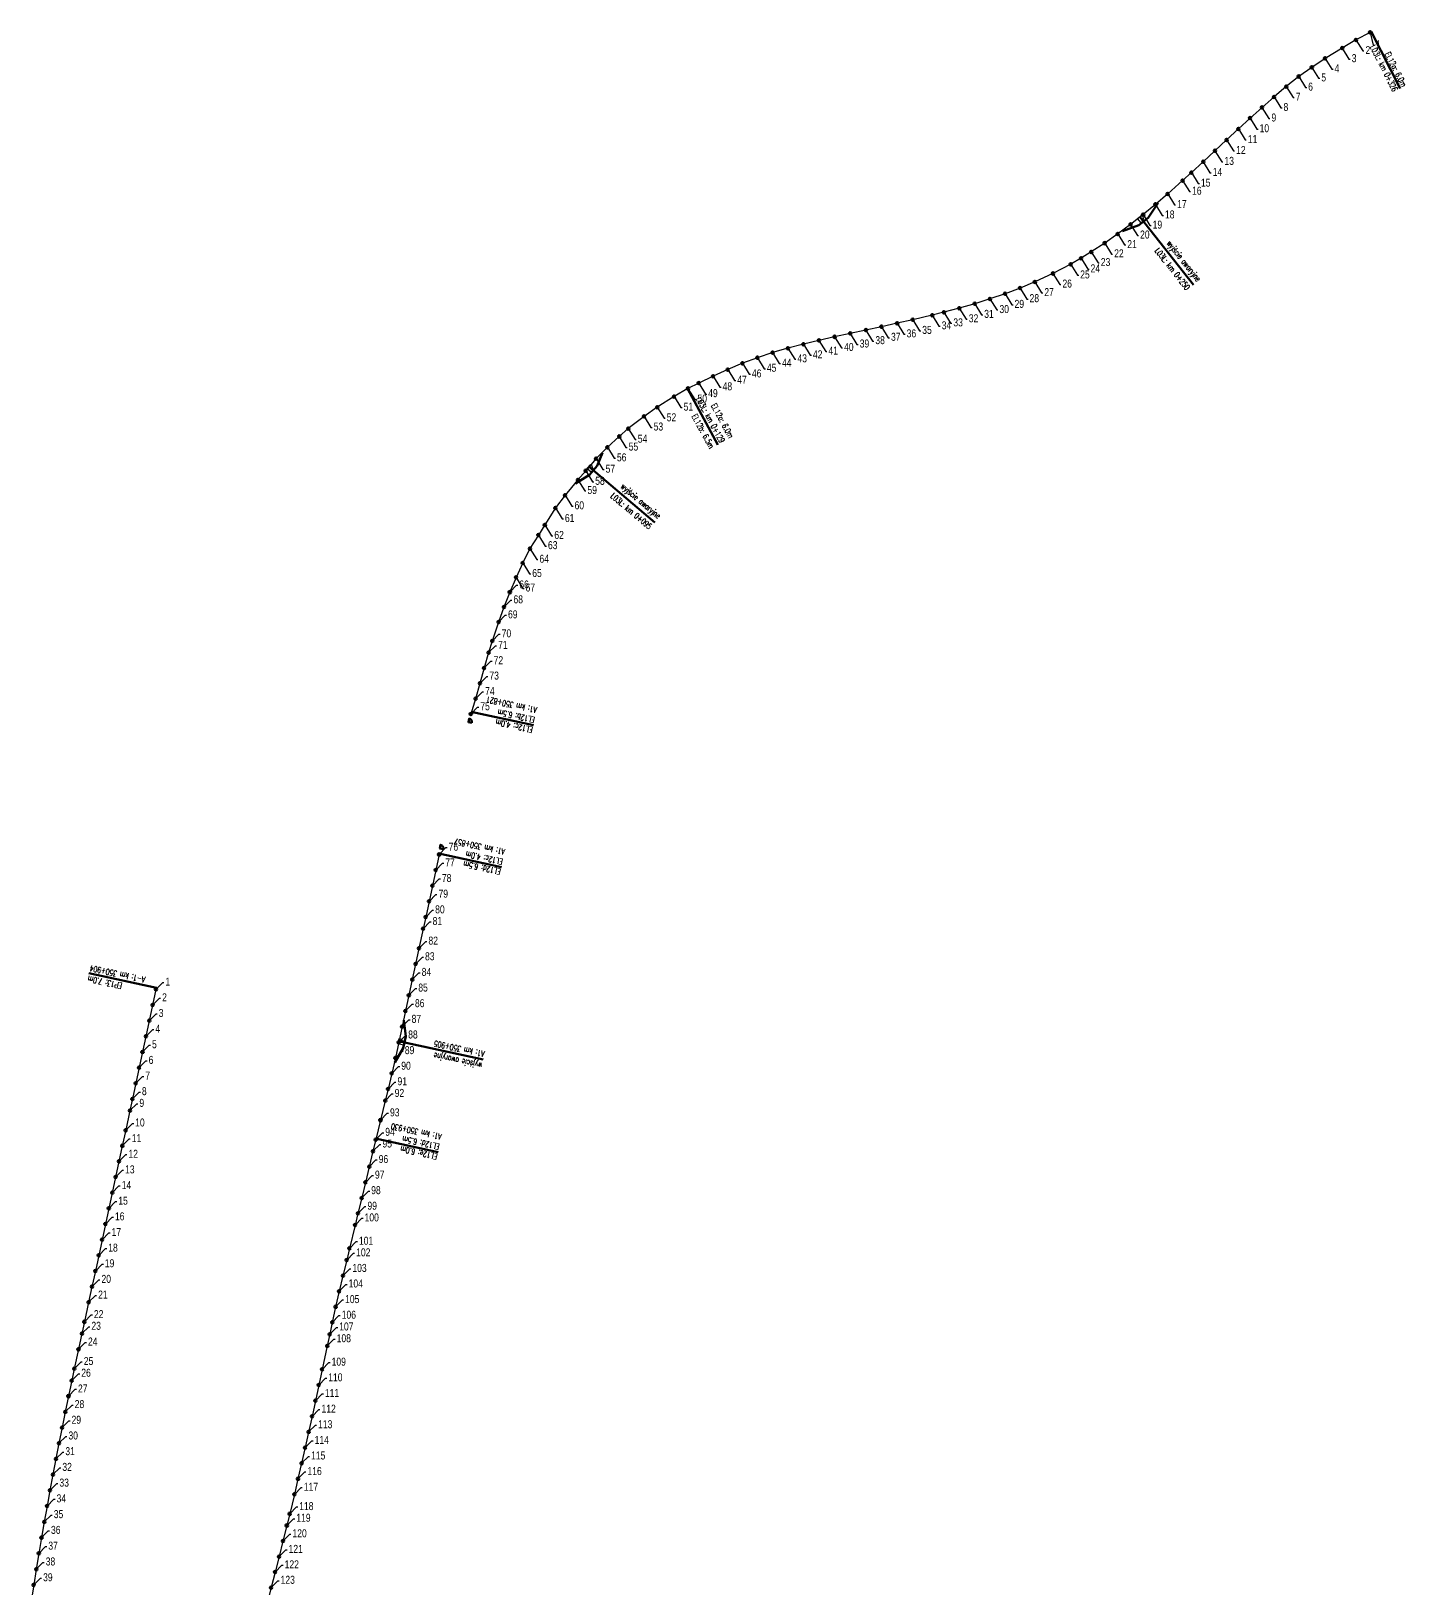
# Model space of a CAD drawing. Header units: metres. Extents: x 7402779 to 7405920, y 5696902 to 5712005.
# Drawn here: x 7404877.7 to 7405221.1, y 5697642.5 to 5698031.8 of the extents above; entities that cross this region are included whole.
import ezdxf

# ---------------------------------------------------------------- set-up
doc = ezdxf.new("R2010")
doc.units = ezdxf.units.M
for name, color, linetype in [('Drzwi ewakuacyjne', 100, 'Continuous'), ('Drzwi ewakuacyjne_opis', 7, 'Continuous'), ('Ekran_akustyczny', 100, 'Continuous'), ('Ekran_akustyczny_4m_opis', 7, 'Continuous'), ('Ekran_akustyczny_6.5m_opis', 7, 'Continuous'), ('Ekran_akustyczny_6m_opis', 7, 'Continuous'), ('Ekran_akustyczny_7m_opis', 7, 'Continuous'), ('Ekran_akustyczny_pale', 100, 'Continuous'), ('Ekran_akustyczny_pale_opis', 1, 'Continuous')]:
    doc.layers.add(name, color=color, linetype=linetype)
doc.styles.add('CDMSTYLE', font='CDMSIMPL', dxfattribs={"width": 0.8, "bigfont": 'CDMBIGPL'})
doc.styles.add('simplex 0.60', font='simplex.shx', dxfattribs={"width": 0.6})
doc.dimstyles.new('CDM-ME200MM', dxfattribs={"dimscale": 0.2, "dimtxt": 2.5, "dimasz": 1.5, "dimexe": 1.5, "dimexo": 5, "dimgap": 0.5, "dimtad": 1, "dimdec": 0, "dimlfac": 1000, "dimrnd": 1, "dimzin": 9, "dimtxsty": 'CDMSTYLE', "dimblk": 'OBLIQUE', "dimcen": 2.5, "dimdle": 1.5, "dimclrd": 9, "dimclre": 9, "dimadec": 1, "dimazin": 2, "dimtfac": 1, "dimtdec": 0, "dimtix": 1, "dimtmove": 2, "dimatfit": 3, "dimldrblk": 'NONE', "dimfxl": 1, "dimtvp": 1, "dimtolj": 1, "dimtzin": 0, "dimlwd": 25, "dimlwe": 25, "dimarcsym": 0})

# ---------------------------------------------------------------- blocks, each defined once
blk = doc.blocks.new('Wyjście awaryjne')
at = {"layer": 'Drzwi ewakuacyjne'}
blk.add_lwpolyline([(0, 0), (-1.4, 0, 0.414214), (0, -1.4)], format="xyb", close=True, dxfattribs=at)
blk = doc.blocks.new('_None')
blk = doc.blocks.new('_OBLIQUE')
at = {"color": 0, "linetype": 'ByBlock'}
blk.add_line((-0.5, -0.5), (0.5, 0.5), dxfattribs=at)

msp = doc.modelspace()

# ---------------------------------------------------------------- linework, layer by layer
at = {"layer": 'Drzwi ewakuacyjne', "lineweight": 100}
for points in [[(7404987.89, 5697858.92, 0.414214), (7404987.17, 5697859.97), (7404987, 5697859.09), (7404987.89, 5697858.92)], [(7404980.78, 5697827.38, 0.414214), (7404980.07, 5697828.44), (7404979.9, 5697827.55), (7404980.78, 5697827.38)]]:
    msp.add_lwpolyline(points, format="xyb", dxfattribs=at)
at = {"layer": 'Drzwi ewakuacyjne_opis', "lineweight": 100}
for p, q in [((7405168.28, 5697968.44), (7405154.85, 5697985.43)), ((7405033.65, 5697909.04), (7405017.11, 5697923.01)), ((7404990.72, 5697774.8), (7404969.55, 5697779.36)), ((7404990.72, 5697774.8), (7404969.55, 5697779.36))]:
    msp.add_line(p, q, dxfattribs=at)
for points in [[(7405159.43, 5697988.94), (7405156.96, 5697985.18), (7405154.6, 5697983.32), (7405150.54, 5697981.86)], [(7405013.79, 5697918.77), (7405017.28, 5697920.89), (7405019.22, 5697923.18), (7405020.53, 5697926.44)], [(7404968.61, 5697774.06), (7404970.7, 5697777.58), (7404971.33, 5697780.51), (7404970.88, 5697784.61)], [(7404968.61, 5697774.06), (7404970.7, 5697777.58), (7404971.33, 5697780.51), (7404970.88, 5697784.61)]]:
    msp.add_lwpolyline(points, dxfattribs=at)
at = {"layer": 'Ekran_akustyczny', "linetype": 'Continuous', "lineweight": -3}
for points in [[(7405212.43, 5698031.52), (7405208.91, 5698029.63), (7405205.47, 5698027.59), (7405201.18, 5698025.02), (7405197.87, 5698022.77), (7405194.59, 5698020.48), (7405191.48, 5698017.97), (7405188.42, 5698015.39), (7405185.42, 5698012.75), (7405182.44, 5698010.08), (7405179.5, 5698007.37), (7405176.57, 5698004.64), (7405173.65, 5698001.91), (7405170.72, 5697999.18), (7405167.78, 5697996.47), (7405165.56, 5697994.46), (7405161.83, 5697991.13), (7405158.79, 5697988.53), (7405155.7, 5697985.98), (7405152.56, 5697983.51), (7405149.36, 5697981.12), (7405146.08, 5697978.82), (7405142.74, 5697976.62), (7405140.18, 5697975.06), (7405137.59, 5697973.54), (7405133.15, 5697971.24), (7405128.62, 5697969.13), (7405124.93, 5697967.59), (7405121.18, 5697966.18), (7405117.4, 5697964.88), (7405113.59, 5697963.68), (7405109.74, 5697962.57), (7405105.88, 5697961.54), (7405102.97, 5697960.82), (7405098.1, 5697959.67), (7405094.2, 5697958.79), (7405090.29, 5697957.95), (7405086.38, 5697957.11), (7405082.46, 5697956.27), (7405078.56, 5697955.41), (7405074.66, 5697954.51), (7405070.77, 5697953.57), (7405066.9, 5697952.57), (7405063.05, 5697951.48), (7405059.26, 5697950.2), (7405055.52, 5697948.79), (7405051.85, 5697947.21), (7405048.2, 5697945.57), (7405044.59, 5697943.86), (7405041.91, 5697942.5), (7405038.45, 5697940.49), (7405034.22, 5697937.82), (7405030.95, 5697935.52), (7405026.99, 5697932.46), (7405024.72, 5697930.5), (7405021.77, 5697927.8), (7405018.94, 5697924.98), (7405016.34, 5697921.94), (7405014.4, 5697919.65), (7405011.18, 5697915.83), (7405008.77, 5697912.65), (7405006.12, 5697908.41), (7405004.53, 5697905.86), (7405002.41, 5697902.47), (7405000.6, 5697898.91), (7404998.93, 5697895.27), (7404997.37, 5697891.59), (7404995.91, 5697887.87), (7404994.55, 5697884.1), (7404992.96, 5697879.36), (7404992.07, 5697876.5), (7404990.95, 5697872.66), (7404989.89, 5697868.8), (7404988.82, 5697864.95), (7404987.62, 5697861.13)], [(7404979.7, 5697826.02), (7404978.86, 5697822.11), (7404978.01, 5697818.2), (7404977.17, 5697814.29), (7404976.33, 5697810.38), (7404975.7, 5697807.45), (7404974.65, 5697802.56), (7404973.8, 5697798.65), (7404972.96, 5697794.74), (7404972.12, 5697790.83), (7404971.28, 5697786.92), (7404970.43, 5697783.01), (7404969.59, 5697779.1), (7404968.75, 5697775.19), (7404967.85, 5697771.29), (7404966.92, 5697767.4), (7404966.21, 5697764.49), (7404965.04, 5697759.62), (7404963.86, 5697754.76), (7404963.16, 5697751.85), (7404962.22, 5697747.96), (7404961.28, 5697744.07), (7404960.34, 5697740.18), (7404959.4, 5697736.3), (7404958.69, 5697733.38), (7404957.28, 5697727.55), (7404956.58, 5697724.63), (7404955.64, 5697720.74), (7404954.7, 5697716.86), (7404953.82, 5697712.96), (7404952.97, 5697709.04), (7404952.34, 5697706.11), (7404951.71, 5697703.18), (7404950.45, 5697697.31), (7404949.6, 5697693.4), (7404948.76, 5697689.49), (7404947.92, 5697685.58), (7404947.07, 5697681.67), (7404946.2, 5697677.77), (7404945.31, 5697673.87), (7404944.41, 5697669.97), (7404943.5, 5697666.08), (7404942.34, 5697661.21), (7404941.62, 5697658.3), (7404940.66, 5697654.42), (7404939.69, 5697650.54), (7404938.7, 5697646.66), (7404937.69, 5697642.79), (7404936.67, 5697638.93)], [(7404908.91, 5697792.3), (7404908.07, 5697788.39), (7404907.23, 5697784.48), (7404906.39, 5697780.57), (7404905.54, 5697776.66), (7404904.7, 5697772.75), (7404903.86, 5697768.84), (7404903.02, 5697764.93), (7404902.39, 5697762), (7404901.33, 5697757.11), (7404900.49, 5697753.2), (7404899.65, 5697749.29), (7404898.81, 5697745.38), (7404897.96, 5697741.47), (7404897.12, 5697737.56), (7404896.28, 5697733.65), (7404895.44, 5697729.74), (7404894.6, 5697725.83), (7404893.75, 5697721.91), (7404892.91, 5697718), (7404892.07, 5697714.09), (7404891.02, 5697709.21), (7404890.39, 5697706.27), (7404889.54, 5697702.36), (7404888.49, 5697697.47), (7404887.86, 5697694.54), (7404887.04, 5697690.63), (7404886.22, 5697686.71), (7404885.43, 5697682.79), (7404884.65, 5697678.87), (7404883.88, 5697674.94), (7404883.13, 5697671.01), (7404882.4, 5697667.08), (7404881.68, 5697663.15), (7404880.98, 5697659.21), (7404880.29, 5697655.27), (7404879.62, 5697651.32), (7404878.96, 5697647.38), (7404878.33, 5697643.43), (7404877.7, 5697639.48)]]:
    msp.add_lwpolyline(points, dxfattribs=at)
at = {"layer": 'Ekran_akustyczny_4m_opis', "lineweight": 100}
msp.add_line((7405003.31, 5697858.31), (7404987.67, 5697861.68), dxfattribs=at)
at = {"layer": 'Ekran_akustyczny_6.5m_opis', "lineweight": 100}
msp.add_line((7404995.29, 5697822.87), (7404979.64, 5697826.24), dxfattribs=at)
at = {"layer": 'Ekran_akustyczny_6m_opis', "lineweight": 100}
for p, q in [((7405219.94, 5698017.49), (7405212.71, 5698031.77)), ((7405049.41, 5697928.44), (7405041.79, 5697942.51)), ((7404979.46, 5697751.65), (7404963.82, 5697755.02))]:
    msp.add_line(p, q, dxfattribs=at)
at = {"layer": 'Ekran_akustyczny_7m_opis', "lineweight": 100}
msp.add_line((7404892.12, 5697796.32), (7404909, 5697792.69), dxfattribs=at)
at = {"layer": 'Ekran_akustyczny_pale', "lineweight": 100}
for centre in [(7405212.44, 5698031.52), (7405205.47, 5698027.59), (7405208.91, 5698029.63), (7405201.18, 5698025.02), (7405194.59, 5698020.48), (7405197.87, 5698022.77), (7405191.48, 5698017.97), (7405185.41, 5698012.75), (7405188.42, 5698015.39), (7405182.44, 5698010.08), (7405176.57, 5698004.64), (7405179.5, 5698007.37), (7405173.65, 5698001.91), (7405167.78, 5697996.47), (7405170.72, 5697999.18), (7405165.56, 5697994.46), (7405158.79, 5697988.53), (7405161.83, 5697991.13), (7405155.7, 5697985.98), (7405149.36, 5697981.12), (7405152.56, 5697983.51), (7405146.08, 5697978.82), (7405137.59, 5697973.53), (7405140.18, 5697975.06), (7405142.74, 5697976.62), (7405128.62, 5697969.13), (7405133.15, 5697971.24), (7405121.18, 5697966.18), (7405124.93, 5697967.59), (7405105.88, 5697961.54), (7405109.74, 5697962.57), (7405113.59, 5697963.68), (7405117.4, 5697964.88), (7405090.29, 5697957.95), (7405094.2, 5697958.79), (7405098.1, 5697959.67), (7405102.97, 5697960.82), (7405070.77, 5697953.57), (7405074.66, 5697954.52), (7405078.56, 5697955.41), (7405082.47, 5697956.27), (7405086.38, 5697957.11), (7405059.26, 5697950.2), (7405063.05, 5697951.48), (7405066.9, 5697952.57), (7405051.85, 5697947.21), (7405055.52, 5697948.79), (7405041.91, 5697942.5), (7405044.59, 5697943.86), (7405048.2, 5697945.57), (7405034.22, 5697937.82), (7405038.45, 5697940.49), (7405030.95, 5697935.52), (7405024.72, 5697930.5), (7405026.99, 5697932.47), (7405021.77, 5697927.8), (7405018.94, 5697924.98), (7405014.4, 5697919.65), (7405016.34, 5697921.94), (7405011.18, 5697915.83), (7405008.77, 5697912.65), (7405006.12, 5697908.41), (7405004.53, 5697905.86), (7405000.6, 5697898.91), (7405002.41, 5697902.47), (7404998.93, 5697895.27), (7404997.37, 5697891.59), (7404995.91, 5697887.86), (7404994.55, 5697884.1), (7404992.07, 5697876.5), (7404992.96, 5697879.36), (7404990.95, 5697872.66), (7404989.89, 5697868.8), (7404988.82, 5697864.95), (7404987.62, 5697861.13), (7404979.7, 5697826.02), (7404978.86, 5697822.11), (7404978.01, 5697818.2), (7404977.17, 5697814.29), (7404976.33, 5697810.38), (7404975.7, 5697807.45), (7404974.65, 5697802.56), (7404973.8, 5697798.65), (7404972.96, 5697794.74), (7404908.91, 5697792.3), (7404972.12, 5697790.83), (7404908.07, 5697788.39), (7404971.28, 5697786.92), (7404907.23, 5697784.48), (7404970.44, 5697783.01), (7404906.39, 5697780.57), (7404969.59, 5697779.1), (7404905.54, 5697776.66), (7404968.75, 5697775.19), (7404904.7, 5697772.75), (7404967.85, 5697771.29), (7404903.86, 5697768.84), (7404966.92, 5697767.4), (7404903.02, 5697764.93), (7404966.21, 5697764.49), (7404902.39, 5697762), (7404965.04, 5697759.62), (7404901.33, 5697757.11), (7404900.49, 5697753.2), (7404963.16, 5697751.85), (7404963.86, 5697754.76), (7404899.65, 5697749.29), (7404962.22, 5697747.96), (7404898.81, 5697745.38), (7404961.28, 5697744.07), (7404897.97, 5697741.47), (7404960.34, 5697740.18), (7404897.12, 5697737.56), (7404959.4, 5697736.3), (7404896.28, 5697733.65), (7404958.69, 5697733.38), (7404895.44, 5697729.74), (7404957.28, 5697727.55), (7404894.6, 5697725.83), (7404956.58, 5697724.63), (7404893.75, 5697721.91), (7404955.64, 5697720.74), (7404892.91, 5697718), (7404954.7, 5697716.86), (7404892.07, 5697714.09), (7404953.81, 5697712.96), (7404891.02, 5697709.21), (7404952.97, 5697709.05), (7404890.39, 5697706.27), (7404952.34, 5697706.11), (7404889.54, 5697702.36), (7404951.71, 5697703.18), (7404888.49, 5697697.48), (7404950.45, 5697697.31), (7404887.86, 5697694.54), (7404949.6, 5697693.4), (7404887.04, 5697690.63), (7404948.76, 5697689.49), (7404886.22, 5697686.71), (7404947.92, 5697685.58), (7404885.43, 5697682.79), (7404947.07, 5697681.68), (7404884.65, 5697678.87), (7404946.2, 5697677.77), (7404883.88, 5697674.94), (7404945.31, 5697673.87), (7404883.13, 5697671.01), (7404944.41, 5697669.97), (7404882.4, 5697667.08), (7404943.5, 5697666.08), (7404881.68, 5697663.15), (7404880.98, 5697659.21), (7404941.62, 5697658.3), (7404942.34, 5697661.22), (7404880.29, 5697655.27), (7404940.66, 5697654.42), (7404879.62, 5697651.32), (7404939.69, 5697650.54), (7404878.97, 5697647.38), (7404938.7, 5697646.66), (7404878.32, 5697643.43), (7404937.69, 5697642.79)]:
    msp.add_circle(centre, 0.3, dxfattribs=at)

# ---------------------------------------------------------------- block references
at = {"layer": 'Drzwi ewakuacyjne', "color": 1, "lineweight": 100, "xscale": -1}
for p, rotation in [((7405154.3, 5697984.99), 38.23774361495807), ((7405016.65, 5697922.47), 49.7412896569563)]:
    msp.add_blockref('Wyjście awaryjne', p, dxfattribs=dict(at, rotation=rotation))
at = {"layer": 'Drzwi ewakuacyjne', "lineweight": 100, "xscale": -1, "rotation": 77.79934662522565}
msp.add_blockref('Wyjście awaryjne', (7404969.4, 5697778.68), dxfattribs=at)
msp.add_blockref('Wyjście awaryjne', (7404969.4, 5697778.68), dxfattribs=at)

# ---------------------------------------------------------------- texts
at = {"layer": 'Drzwi ewakuacyjne_opis', "lineweight": 100, "char_height": 1.5, "style": 'simplex 0.60'}
for s, insert, attachment_point, rotation in [('wyjście awaryjne', (7405168.72, 5697968.79), 9, 308.3337), ('L03L: km 0+250', (7405166.38, 5697966.94), 9, 308.3337), ('L03L: km 0+095', (7405032.09, 5697907.19), 9, 319.8373), ('wyjście awaryjne', (7405034.02, 5697909.47), 9, 319.8373), ('A1: km 350+905', (7404991.15, 5697776.82), 7, 167.8466), ('A1: km 350+905', (7404991.15, 5697776.82), 7, 167.8466), ('wyjście awaryjne', (7404990.63, 5697774.39), 7, 167.8466), ('wyjście awaryjne', (7404990.63, 5697774.39), 7, 167.8466)]:
    msp.add_mtext(s, dxfattribs=dict(at, insert=insert, attachment_point=attachment_point, rotation=rotation))
at = {"layer": 'Ekran_akustyczny_4m_opis', "lineweight": 100, "char_height": 1.5, "attachment_point": 7, "rotation": 167.8466, "style": 'simplex 0.60'}
for s, insert in [('EL12c: 4.0m', (7405003.19, 5697857.87)), ('A1: km 350+857', (7404996.25, 5697827.36)), ('EL12c: 4.0m', (7404995.72, 5697824.89))]:
    msp.add_mtext(s, dxfattribs=dict(at, insert=insert))
at = {"layer": 'Ekran_akustyczny_6.5m_opis', "lineweight": 100, "char_height": 1.5, "style": 'simplex 0.60'}
for s, insert, attachment_point, rotation in [('EL12b: 6.5m', (7405047.28, 5697927.29), 9, 298.4416), ('A1: km 350+821', (7405004.24, 5697862.8), 7, 167.8466), ('EL12b: 6.5m', (7405003.73, 5697860.33), 7, 167.8466), ('EL12d: 6.5m', (7404995.19, 5697822.42), 7, 167.8466), ('A1: km 350+930', (7404980.43, 5697756.14), 7, 167.8466), ('EL12d: 6.5m', (7404979.9, 5697753.67), 7, 167.8466)]:
    msp.add_mtext(s, dxfattribs=dict(at, insert=insert, attachment_point=attachment_point, rotation=rotation))
at = {"layer": 'Ekran_akustyczny_6m_opis', "lineweight": 100, "char_height": 1.5, "style": 'simplex 0.60'}
for s, insert, attachment_point, rotation in [('L03L: km 0+326', (7405218.1, 5698016.56), 9, 296.862), ('EL12a: 6.0m', (7405220.35, 5698017.7), 9, 296.862), ('L03L: km 0+129', (7405049.91, 5697928.73), 9, 298.4416), ('EL12a: 6.0m', (7405052.13, 5697929.92), 9, 298.4416), ('EL12e: 6.0m', (7404979.37, 5697751.2), 7, 167.8466)]:
    msp.add_mtext(s, dxfattribs=dict(at, insert=insert, attachment_point=attachment_point, rotation=rotation))
at = {"layer": 'Ekran_akustyczny_7m_opis', "lineweight": 100, "char_height": 1.5, "attachment_point": 9, "rotation": 167.8466, "style": 'simplex 0.60'}
for s, insert in [('A-1: km 350+904', (7404892.56, 5697798.36)), ('EP13: 7.0m', (7404891.99, 5697795.71))]:
    msp.add_mtext(s, dxfattribs=dict(at, insert=insert))
at = {"layer": 'Ekran_akustyczny_pale_opis', "color": 1, "lineweight": 100, "char_height": 2, "attachment_point": 4, "style": 'CDMSTYLE'}
for s, insert in [('2', (7405211.28, 5698027.1)), ('1', (7405213.92, 5698028.52)), ('3', (7405207.84, 5698025.05)), ('5', (7405200.24, 5698020.24)), ('4', (7405203.55, 5698022.49)), ('7', (7405193.85, 5698015.43)), ('6', (7405196.96, 5698017.94)), ('8', (7405190.79, 5698012.85)), ('10', (7405184.81, 5698007.54)), ('9', (7405187.78, 5698010.22)), ('11', (7405181.87, 5698004.83)), ('13', (7405176.02, 5697999.38)), ('12', (7405178.94, 5698002.11)), ('14', (7405173.09, 5697996.65)), ('16', (7405167.93, 5697991.92)), ('15', (7405170.15, 5697993.94)), ('17', (7405164.2, 5697988.6)), ('18', (7405161.16, 5697985.99)), ('20', (7405154.93, 5697980.97)), ('19', (7405158.07, 5697983.45)), ('22', (7405148.45, 5697976.28)), ('21', (7405151.73, 5697978.58)), ('24', (7405142.55, 5697972.52)), ('23', (7405145.11, 5697974.09)), ('26', (7405135.52, 5697968.71)), ('25', (7405139.96, 5697971)), ('28', (7405127.3, 5697965.06)), ('27', (7405130.99, 5697966.59)), ('31', (7405115.96, 5697961.14)), ('30', (7405119.77, 5697962.34)), ('29', (7405123.55, 5697963.64)), ('35', (7405100.47, 5697957.13)), ('34', (7405105.34, 5697958.28)), ('33', (7405108.25, 5697959.01)), ('32', (7405112.11, 5697960.03)), ('40', (7405080.93, 5697952.87)), ('39', (7405084.84, 5697953.73)), ('38', (7405088.75, 5697954.57)), ('37', (7405092.66, 5697955.41)), ('36', (7405096.57, 5697956.26)), ('44', (7405065.42, 5697948.94)), ('43', (7405069.27, 5697950.03)), ('42', (7405073.14, 5697951.04)), ('41', (7405077.03, 5697951.98)), ('46', (7405057.89, 5697946.25)), ('45', (7405061.63, 5697947.67)), ('49', (7405046.96, 5697941.32)), ('48', (7405050.57, 5697943.03)), ('47', (7405054.22, 5697944.68)), ('51', (7405040.82, 5697937.95)), ('50', (7405044.28, 5697939.96)), ('52', (7405036.59, 5697935.28)), ('54', (7405029.36, 5697929.93)), ('53', (7405033.32, 5697932.98)), ('55', (7405027.09, 5697927.97)), ('57', (7405021.31, 5697922.44)), ('56', (7405024.14, 5697925.27)), ('58', (7405018.71, 5697919.41)), ('59', (7405016.77, 5697917.11)), ('61', (7405011.14, 5697910.11)), ('60', (7405013.55, 5697913.29)), ('63', (7405006.9, 5697903.33)), ('62', (7405008.49, 5697905.87)), ('64', (7405004.78, 5697899.93)), ('65', (7405002.97, 5697896.37)), ('66', (7404999.74, 5697893.51)), ('67', (7405001.3, 5697892.74)), ('68', (7404998.28, 5697889.79)), ('69', (7404996.92, 5697886.03)), ('70', (7404995.33, 5697881.29)), ('71', (7404994.44, 5697878.42)), ('72', (7404993.32, 5697874.58)), ('73', (7404992.26, 5697870.73)), ('74', (7404991.19, 5697866.87)), ('75', (7404989.99, 5697863.06)), ('76', (7404982.07, 5697827.95)), ('77', (7404981.23, 5697824.04)), ('78', (7404980.38, 5697820.13)), ('79', (7404979.54, 5697816.21)), ('81', (7404978.07, 5697809.37)), ('80', (7404978.7, 5697812.3)), ('82', (7404977.02, 5697804.48)), ('83', (7404976.17, 5697800.57)), ('1', (7404911.28, 5697794.23)), ('84', (7404975.33, 5697796.66)), ('2', (7404910.44, 5697790.32)), ('85', (7404974.49, 5697792.75)), ('3', (7404909.6, 5697786.4)), ('86', (7404973.65, 5697788.84)), ('4', (7404908.76, 5697782.49)), ('87', (7404972.81, 5697784.93)), ('5', (7404907.91, 5697778.58)), ('88', (7404971.96, 5697781.02)), ('6', (7404907.07, 5697774.67)), ('89', (7404971.12, 5697777.11)), ('7', (7404906.23, 5697770.76)), ('90', (7404970.23, 5697773.21)), ('8', (7404905.39, 5697766.85)), ('92', (7404968.58, 5697766.41)), ('91', (7404969.29, 5697769.33)), ('9', (7404904.76, 5697763.92)), ('10', (7404903.7, 5697759.03)), ('93', (7404967.41, 5697761.55)), ('11', (7404902.86, 5697755.12)), ('94', (7404966.23, 5697756.69)), ('12', (7404902.02, 5697751.21)), ('95', (7404965.53, 5697753.77)), ('13', (7404901.18, 5697747.3)), ('96', (7404964.59, 5697749.88)), ('14', (7404900.34, 5697743.39)), ('97', (7404963.65, 5697746)), ('15', (7404899.49, 5697739.48)), ('98', (7404962.71, 5697742.11)), ('16', (7404898.65, 5697735.57)), ('100', (7404961.06, 5697735.3)), ('99', (7404961.77, 5697738.22)), ('17', (7404897.81, 5697731.66)), ('18', (7404896.97, 5697727.75)), ('101', (7404959.65, 5697729.47)), ('19', (7404896.12, 5697723.84)), ('102', (7404958.95, 5697726.56)), ('20', (7404895.28, 5697719.93)), ('103', (7404958.01, 5697722.67)), ('21', (7404894.44, 5697716.02)), ('104', (7404957.07, 5697718.78)), ('105', (7404956.18, 5697714.88)), ('23', (7404892.76, 5697708.2)), ('22', (7404893.39, 5697711.13)), ('107', (7404954.71, 5697708.04)), ('106', (7404955.34, 5697710.97)), ('24', (7404891.91, 5697704.29)), ('108', (7404954.08, 5697705.1)), ('26', (7404890.23, 5697696.47)), ('25', (7404890.86, 5697699.4)), ('109', (7404952.82, 5697699.24)), ('27', (7404889.41, 5697692.55)), ('110', (7404951.97, 5697695.33)), ('28', (7404888.59, 5697688.64)), ('111', (7404951.13, 5697691.42)), ('29', (7404887.8, 5697684.72)), ('112', (7404950.29, 5697687.51)), ('30', (7404887.02, 5697680.79)), ('113', (7404949.44, 5697683.6)), ('31', (7404886.25, 5697676.87)), ('114', (7404948.57, 5697679.7)), ('32', (7404885.5, 5697672.94)), ('115', (7404947.68, 5697675.79)), ('33', (7404884.77, 5697669.01)), ('116', (7404946.78, 5697671.9)), ('34', (7404884.05, 5697665.07)), ('117', (7404945.87, 5697668)), ('35', (7404883.35, 5697661.13)), ('118', (7404944.71, 5697663.14)), ('36', (7404882.66, 5697657.19)), ('119', (7404943.99, 5697660.23)), ('37', (7404881.99, 5697653.25)), ('120', (7404943.03, 5697656.34)), ('38', (7404881.34, 5697649.3)), ('121', (7404942.06, 5697652.46)), ('39', (7404880.69, 5697645.35)), ('122', (7404941.07, 5697648.59)), ('123', (7404940.06, 5697644.72))]:
    msp.add_mtext(s, dxfattribs=dict(at, insert=insert))

# ---------------------------------------------------------------- leaders
at = {"layer": 'Ekran_akustyczny_pale_opis', "color": 1, "lineweight": 100, "annotation_type": 0, "has_hookline": 1, "hookline_direction": 0}
for points, text_width in [([(7405208.91, 5698029.63), (7405210.6, 5698026.89), (7405210.9, 5698026.89)], 1.07), ([(7405212.44, 5698031.52), (7405213.24, 5698028.31), (7405213.54, 5698028.31)], 0.381), ([(7405201.18, 5698025.02), (7405202.87, 5698022.28), (7405203.17, 5698022.28)], 1.14), ([(7405205.47, 5698027.59), (7405207.16, 5698024.84), (7405207.46, 5698024.84)], 1.07), ([(7405194.59, 5698020.48), (7405196.28, 5698017.73), (7405196.58, 5698017.73)], 0.99), ([(7405197.87, 5698022.77), (7405199.56, 5698020.03), (7405199.86, 5698020.03)], 1.07), ([(7405191.48, 5698017.97), (7405193.17, 5698015.22), (7405193.47, 5698015.22)], 1.07), ([(7405185.41, 5698012.75), (7405187.11, 5698010.01), (7405187.41, 5698010.01)], 0.99), ([(7405188.42, 5698015.39), (7405190.12, 5698012.64), (7405190.42, 5698012.64)], 1.07), ([(7405182.44, 5698010.08), (7405184.13, 5698007.33), (7405184.43, 5698007.33)], 2.29), ([(7405176.57, 5698004.64), (7405178.26, 5698001.9), (7405178.56, 5698001.9)], 2.29), ([(7405179.5, 5698007.37), (7405181.19, 5698004.62), (7405181.49, 5698004.62)], 1.6), ([(7405173.65, 5698001.91), (7405175.34, 5697999.16), (7405175.64, 5697999.16)], 2.29), ([(7405170.72, 5697999.18), (7405172.41, 5697996.44), (7405172.71, 5697996.44)], 2.36), ([(7405165.56, 5697994.46), (7405167.25, 5697991.71), (7405167.55, 5697991.71)], 2.21), ([(7405167.78, 5697996.47), (7405169.47, 5697993.72), (7405169.77, 5697993.72)], 2.29), ([(7405161.83, 5697991.13), (7405163.52, 5697988.38), (7405163.82, 5697988.38)], 2.29), ([(7405155.7, 5697985.98), (7405157.4, 5697983.23), (7405157.7, 5697983.23)], 2.21), ([(7405158.79, 5697988.53), (7405160.48, 5697985.78), (7405160.78, 5697985.78)], 2.29), ([(7405149.36, 5697981.12), (7405151.05, 5697978.37), (7405151.35, 5697978.37)], 1.9), ([(7405152.56, 5697983.51), (7405154.25, 5697980.76), (7405154.55, 5697980.76)], 2.59), ([(7405146.08, 5697978.82), (7405147.77, 5697976.07), (7405148.07, 5697976.07)], 2.59), ([(7405137.59, 5697973.53), (7405139.28, 5697970.79), (7405139.58, 5697970.79)], 2.59), ([(7405140.18, 5697975.06), (7405141.87, 5697972.31), (7405142.17, 5697972.31)], 2.67), ([(7405142.74, 5697976.62), (7405144.43, 5697973.88), (7405144.73, 5697973.88)], 2.59), ([(7405133.15, 5697971.24), (7405134.84, 5697968.5), (7405135.14, 5697968.5)], 2.51), ([(7405121.18, 5697966.18), (7405122.88, 5697963.43), (7405123.18, 5697963.43)], 2.51), ([(7405124.93, 5697967.59), (7405126.62, 5697964.84), (7405126.92, 5697964.84)], 2.59), ([(7405128.62, 5697969.13), (7405130.31, 5697966.38), (7405130.61, 5697966.38)], 2.59), ([(7405105.88, 5697961.54), (7405107.57, 5697958.79), (7405107.87, 5697958.79)], 2.59), ([(7405109.74, 5697962.57), (7405111.43, 5697959.82), (7405111.73, 5697959.82)], 2.59), ([(7405113.59, 5697963.68), (7405115.28, 5697960.93), (7405115.58, 5697960.93)], 1.9), ([(7405117.4, 5697964.88), (7405119.09, 5697962.13), (7405119.39, 5697962.13)], 2.59), ([(7405090.29, 5697957.95), (7405091.98, 5697955.2), (7405092.28, 5697955.2)], 2.59), ([(7405094.2, 5697958.79), (7405095.89, 5697956.05), (7405096.19, 5697956.05)], 2.51), ([(7405098.1, 5697959.67), (7405099.79, 5697956.92), (7405100.09, 5697956.92)], 2.59), ([(7405102.97, 5697960.82), (7405104.66, 5697958.07), (7405104.96, 5697958.07)], 2.67), ([(7405074.66, 5697954.52), (7405076.35, 5697951.77), (7405076.65, 5697951.77)], 1.9), ([(7405078.56, 5697955.41), (7405080.25, 5697952.66), (7405080.55, 5697952.66)], 2.59), ([(7405082.47, 5697956.27), (7405084.16, 5697953.52), (7405084.46, 5697953.52)], 2.51), ([(7405086.38, 5697957.11), (7405088.07, 5697954.36), (7405088.37, 5697954.36)], 2.59), ([(7405059.26, 5697950.2), (7405060.95, 5697947.45), (7405061.25, 5697947.45)], 2.59), ([(7405063.05, 5697951.48), (7405064.74, 5697948.73), (7405065.04, 5697948.73)], 2.67), ([(7405066.9, 5697952.57), (7405068.59, 5697949.82), (7405068.89, 5697949.82)], 2.59), ([(7405070.77, 5697953.57), (7405072.46, 5697950.82), (7405072.76, 5697950.82)], 2.59), ([(7405051.85, 5697947.21), (7405053.54, 5697944.47), (7405053.84, 5697944.47)], 2.59), ([(7405055.52, 5697948.79), (7405057.21, 5697946.04), (7405057.51, 5697946.04)], 2.51), ([(7405041.91, 5697942.5), (7405043.6, 5697939.75), (7405043.9, 5697939.75)], 2.59), ([(7405044.59, 5697943.86), (7405046.28, 5697941.11), (7405046.58, 5697941.11)], 2.51), ([(7405048.2, 5697945.57), (7405049.89, 5697942.82), (7405050.19, 5697942.82)], 2.59), ([(7405038.45, 5697940.49), (7405040.14, 5697937.74), (7405040.44, 5697937.74)], 1.9), ([(7405030.95, 5697935.52), (7405032.64, 5697932.77), (7405032.94, 5697932.77)], 2.59), ([(7405034.22, 5697937.82), (7405035.92, 5697935.07), (7405036.22, 5697935.07)], 2.59), ([(7405024.72, 5697930.5), (7405026.41, 5697927.76), (7405026.71, 5697927.76)], 2.59), ([(7405026.99, 5697932.47), (7405028.69, 5697929.72), (7405028.99, 5697929.72)], 2.67), ([(7405021.77, 5697927.8), (7405023.47, 5697925.05), (7405023.77, 5697925.05)], 2.51), ([(7405018.94, 5697924.98), (7405020.64, 5697922.23), (7405020.94, 5697922.23)], 2.59), ([(7405014.4, 5697919.65), (7405016.09, 5697916.9), (7405016.39, 5697916.9)], 2.51), ([(7405016.34, 5697921.94), (7405018.03, 5697919.19), (7405018.33, 5697919.19)], 2.59), ([(7405011.18, 5697915.83), (7405012.87, 5697913.08), (7405013.17, 5697913.08)], 2.59), ([(7405008.77, 5697912.65), (7405010.46, 5697909.9), (7405010.76, 5697909.9)], 1.9), ([(7405006.12, 5697908.41), (7405007.81, 5697905.66), (7405008.11, 5697905.66)], 2.59), ([(7405004.53, 5697905.86), (7405006.22, 5697903.11), (7405006.52, 5697903.11)], 2.59), ([(7405002.41, 5697902.47), (7405004.11, 5697899.72), (7405004.41, 5697899.72)], 2.67), ([(7404998.93, 5697895.27), (7405000.62, 5697892.52), (7405000.92, 5697892.52)], 2.59), ([(7405000.6, 5697898.91), (7405002.29, 5697896.16), (7405002.59, 5697896.16)], 2.59), ([(7404997.37, 5697891.59), (7404999.06, 5697893.3), (7404999.36, 5697893.3)], 2.51), ([(7404995.91, 5697887.86), (7404997.6, 5697889.58), (7404997.9, 5697889.58)], 2.59), ([(7404994.55, 5697884.1), (7404996.24, 5697885.82), (7404996.54, 5697885.82)], 2.51), ([(7404992.96, 5697879.36), (7404994.65, 5697881.08), (7404994.95, 5697881.08)], 2.59), ([(7404992.07, 5697876.5), (7404993.77, 5697878.21), (7404994.07, 5697878.21)], 1.9), ([(7404990.95, 5697872.66), (7404992.64, 5697874.37), (7404992.94, 5697874.37)], 2.59), ([(7404989.89, 5697868.8), (7404991.58, 5697870.51), (7404991.88, 5697870.51)], 2.59), ([(7404988.82, 5697864.95), (7404990.52, 5697866.66), (7404990.82, 5697866.66)], 2.67), ([(7404987.62, 5697861.13), (7404989.31, 5697862.84), (7404989.61, 5697862.84)], 2.59), ([(7404979.7, 5697826.02), (7404981.39, 5697827.73), (7404981.69, 5697827.73)], 2.51), ([(7404978.86, 5697822.11), (7404980.55, 5697823.82), (7404980.85, 5697823.82)], 2.59), ([(7404978.01, 5697818.2), (7404979.71, 5697819.91), (7404980.01, 5697819.91)], 2.59), ([(7404977.17, 5697814.29), (7404978.86, 5697816), (7404979.16, 5697816)], 2.51), ([(7404976.33, 5697810.38), (7404978.02, 5697812.09), (7404978.32, 5697812.09)], 2.59), ([(7404975.7, 5697807.45), (7404977.39, 5697809.16), (7404977.69, 5697809.16)], 1.9), ([(7404974.65, 5697802.56), (7404976.34, 5697804.27), (7404976.64, 5697804.27)], 2.59), ([(7404973.8, 5697798.65), (7404975.5, 5697800.36), (7404975.8, 5697800.36)], 2.59), ([(7404972.96, 5697794.74), (7404974.65, 5697796.45), (7404974.95, 5697796.45)], 2.67), ([(7404908.91, 5697792.3), (7404910.6, 5697794.01), (7404910.9, 5697794.01)], 0.381), ([(7404972.12, 5697790.83), (7404973.81, 5697792.54), (7404974.11, 5697792.54)], 2.59), ([(7404908.07, 5697788.39), (7404909.76, 5697790.1), (7404910.06, 5697790.1)], 1.07), ([(7404971.28, 5697786.92), (7404972.97, 5697788.63), (7404973.27, 5697788.63)], 2.51), ([(7404907.23, 5697784.48), (7404908.92, 5697786.19), (7404909.22, 5697786.19)], 1.07), ([(7404970.44, 5697783.01), (7404972.13, 5697784.72), (7404972.43, 5697784.72)], 2.59), ([(7404906.39, 5697780.57), (7404908.08, 5697782.28), (7404908.38, 5697782.28)], 1.14), ([(7404969.59, 5697779.1), (7404971.28, 5697780.81), (7404971.58, 5697780.81)], 2.59), ([(7404905.54, 5697776.66), (7404907.24, 5697778.37), (7404907.54, 5697778.37)], 1.07), ([(7404968.75, 5697775.19), (7404970.44, 5697776.9), (7404970.74, 5697776.9)], 2.51), ([(7404904.7, 5697772.75), (7404906.39, 5697774.46), (7404906.69, 5697774.46)], 0.99), ([(7404967.85, 5697771.29), (7404969.55, 5697773), (7404969.85, 5697773)], 2.59), ([(7404903.86, 5697768.84), (7404905.55, 5697770.55), (7404905.85, 5697770.55)], 1.07), ([(7404966.92, 5697767.4), (7404968.61, 5697769.11), (7404968.91, 5697769.11)], 1.9), ([(7404902.39, 5697762), (7404904.08, 5697763.71), (7404904.38, 5697763.71)], 0.99), ([(7404903.02, 5697764.93), (7404904.71, 5697766.64), (7404905.01, 5697766.64)], 1.07), ([(7404966.21, 5697764.49), (7404967.9, 5697766.2), (7404968.2, 5697766.2)], 2.59), ([(7404965.04, 5697759.62), (7404966.73, 5697761.34), (7404967.03, 5697761.34)], 2.59), ([(7404901.33, 5697757.11), (7404903.03, 5697758.82), (7404903.33, 5697758.82)], 2.29), ([(7404963.86, 5697754.76), (7404965.55, 5697756.48), (7404965.85, 5697756.48)], 2.67), ([(7404900.49, 5697753.2), (7404902.18, 5697754.91), (7404902.48, 5697754.91)], 1.6), ([(7404963.16, 5697751.85), (7404964.85, 5697753.56), (7404965.15, 5697753.56)], 2.59), ([(7404899.65, 5697749.29), (7404901.34, 5697751), (7404901.64, 5697751)], 2.29), ([(7404962.22, 5697747.96), (7404963.91, 5697749.67), (7404964.21, 5697749.67)], 2.51), ([(7404898.81, 5697745.38), (7404900.5, 5697747.09), (7404900.8, 5697747.09)], 2.29), ([(7404961.28, 5697744.07), (7404962.97, 5697745.79), (7404963.27, 5697745.79)], 2.59), ([(7404897.97, 5697741.47), (7404899.66, 5697743.18), (7404899.96, 5697743.18)], 2.36), ([(7404960.34, 5697740.18), (7404962.03, 5697741.9), (7404962.33, 5697741.9)], 2.59), ([(7404897.12, 5697737.56), (7404898.81, 5697739.27), (7404899.11, 5697739.27)], 2.29), ([(7404959.4, 5697736.3), (7404961.09, 5697738.01), (7404961.39, 5697738.01)], 2.51), ([(7404896.28, 5697733.65), (7404897.97, 5697735.36), (7404898.27, 5697735.36)], 2.21), ([(7404958.69, 5697733.38), (7404960.39, 5697735.09), (7404960.69, 5697735.09)], 3.81), ([(7404895.44, 5697729.74), (7404897.13, 5697731.45), (7404897.43, 5697731.45)], 2.29), ([(7404957.28, 5697727.55), (7404958.98, 5697729.26), (7404959.28, 5697729.26)], 3.12), ([(7404894.6, 5697725.83), (7404896.29, 5697727.54), (7404896.59, 5697727.54)], 2.29), ([(7404956.58, 5697724.63), (7404958.27, 5697726.34), (7404958.57, 5697726.34)], 3.81), ([(7404893.75, 5697721.91), (7404895.45, 5697723.63), (7404895.75, 5697723.63)], 2.21), ([(7404955.64, 5697720.74), (7404957.33, 5697722.46), (7404957.63, 5697722.46)], 3.81), ([(7404892.91, 5697718), (7404894.6, 5697719.72), (7404894.9, 5697719.72)], 2.59), ([(7404954.7, 5697716.86), (7404956.39, 5697718.57), (7404956.69, 5697718.57)], 3.89), ([(7404892.07, 5697714.09), (7404893.76, 5697715.81), (7404894.06, 5697715.81)], 1.9), ([(7404953.81, 5697712.96), (7404955.51, 5697714.67), (7404955.81, 5697714.67)], 3.81), ([(7404891.02, 5697709.21), (7404892.71, 5697710.92), (7404893.01, 5697710.92)], 2.59), ([(7404952.97, 5697709.05), (7404954.66, 5697710.76), (7404954.96, 5697710.76)], 3.73), ([(7404890.39, 5697706.27), (7404892.08, 5697707.99), (7404892.38, 5697707.99)], 2.59), ([(7404951.71, 5697703.18), (7404953.4, 5697704.89), (7404953.7, 5697704.89)], 3.81), ([(7404952.34, 5697706.11), (7404954.03, 5697707.83), (7404954.33, 5697707.83)], 3.81), ([(7404889.54, 5697702.36), (7404891.24, 5697704.08), (7404891.54, 5697704.08)], 2.67), ([(7404888.49, 5697697.48), (7404890.18, 5697699.19), (7404890.48, 5697699.19)], 2.59), ([(7404950.45, 5697697.31), (7404952.14, 5697699.03), (7404952.44, 5697699.03)], 3.73), ([(7404887.86, 5697694.54), (7404889.55, 5697696.25), (7404889.85, 5697696.25)], 2.51), ([(7404949.6, 5697693.4), (7404951.3, 5697695.12), (7404951.6, 5697695.12)], 3.5), ([(7404887.04, 5697690.63), (7404888.73, 5697692.34), (7404889.03, 5697692.34)], 2.59), ([(7404948.76, 5697689.49), (7404950.45, 5697691.21), (7404950.75, 5697691.21)], 2.82), ([(7404886.22, 5697686.71), (7404887.92, 5697688.42), (7404888.22, 5697688.42)], 2.59), ([(7404947.92, 5697685.58), (7404949.61, 5697687.3), (7404949.91, 5697687.3)], 3.5), ([(7404885.43, 5697682.79), (7404887.12, 5697684.5), (7404887.42, 5697684.5)], 2.51), ([(7404947.07, 5697681.68), (7404948.76, 5697683.39), (7404949.06, 5697683.39)], 3.5), ([(7404884.65, 5697678.87), (7404886.34, 5697680.58), (7404886.64, 5697680.58)], 2.59), ([(7404946.2, 5697677.77), (7404947.89, 5697679.48), (7404948.19, 5697679.48)], 3.58), ([(7404883.88, 5697674.94), (7404885.58, 5697676.65), (7404885.88, 5697676.65)], 1.9), ([(7404945.31, 5697673.87), (7404947, 5697675.58), (7404947.3, 5697675.58)], 3.5), ([(7404883.13, 5697671.01), (7404884.83, 5697672.73), (7404885.13, 5697672.73)], 2.59), ([(7404944.41, 5697669.97), (7404946.11, 5697671.68), (7404946.41, 5697671.68)], 3.43), ([(7404882.4, 5697667.08), (7404884.09, 5697668.79), (7404884.39, 5697668.79)], 2.59), ([(7404943.5, 5697666.08), (7404945.19, 5697667.79), (7404945.49, 5697667.79)], 3.5), ([(7404881.68, 5697663.15), (7404883.37, 5697664.86), (7404883.67, 5697664.86)], 2.67), ([(7404942.34, 5697661.22), (7404944.03, 5697662.93), (7404944.33, 5697662.93)], 3.5), ([(7404880.98, 5697659.21), (7404882.67, 5697660.92), (7404882.97, 5697660.92)], 2.59), ([(7404941.62, 5697658.3), (7404943.31, 5697660.01), (7404943.61, 5697660.01)], 3.43), ([(7404880.29, 5697655.27), (7404881.98, 5697656.98), (7404882.28, 5697656.98)], 2.51), ([(7404940.66, 5697654.42), (7404942.35, 5697656.13), (7404942.65, 5697656.13)], 3.81), ([(7404879.62, 5697651.32), (7404881.31, 5697653.04), (7404881.61, 5697653.04)], 2.59), ([(7404939.69, 5697650.54), (7404941.38, 5697652.25), (7404941.68, 5697652.25)], 3.12), ([(7404878.97, 5697647.38), (7404880.66, 5697649.09), (7404880.96, 5697649.09)], 2.59), ([(7404938.7, 5697646.66), (7404940.39, 5697648.38), (7404940.69, 5697648.38)], 3.81), ([(7404878.32, 5697643.43), (7404880.02, 5697645.14), (7404880.32, 5697645.14)], 2.51), ([(7404937.69, 5697642.79), (7404939.38, 5697644.51), (7404939.68, 5697644.51)], 3.81)]:
    msp.add_leader(points, dimstyle='CDM-ME200MM', override={"dimtxt": 3.5, "dimgap": 0.5, "dimtad": 0, "dimzin": 0, "dimclrd": 1}, dxfattribs=dict(at, text_width=text_width))

doc.saveas('drawing.dxf')
